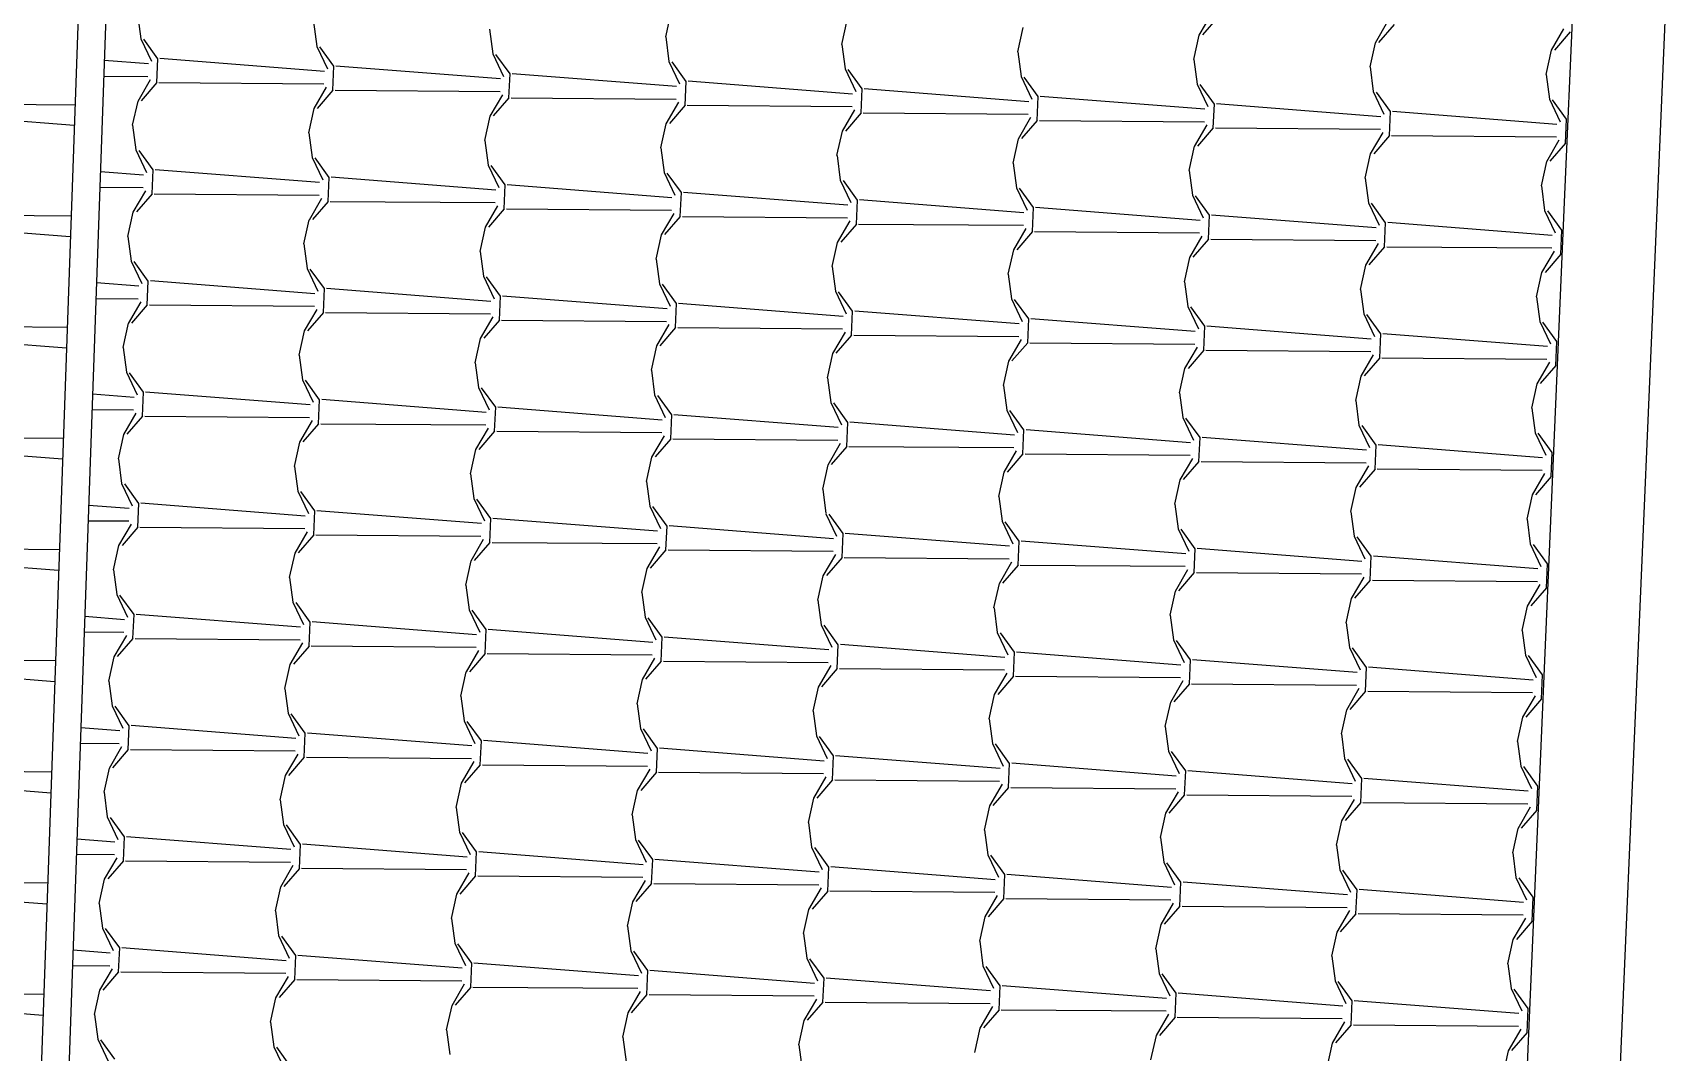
# Model space of a CAD drawing. Extents: x 1037 to 14540, y 1034 to 18285.
# Drawn here: x 6427.2 to 6779, y 2549.8 to 2769.7 of the extents above; entities that cross this region are included whole.
import ezdxf

# ---------------------------------------------------------------- set-up
doc = ezdxf.new("R2010")
doc.units = 0
doc.header["$LTSCALE"] = 100
doc.header["$MEASUREMENT"] = 0
doc.layers.get('0').update_dxf_attribs({"color": 240, "linetype": 'CONTINUOUS'})
doc.layers.add('proiezioni', color=252, linetype='CONTINUOUS')
doc.layers.add('retini copertura', color=32, linetype='CONTINUOUS')

# ---------------------------------------------------------------- blocks, each defined once
blk = doc.blocks.new('*X1855')
at = {"color": 0}
for p, q in [((10.7296, 27.5305), (10.9691, 27.5287)), ((10.729, 27.5029), (10.9675, 27.4843)), ((10.7193, 27.2908), (10.9606, 27.2889)), ((10.7187, 27.2631), (10.9591, 27.2443)), ((10.7084, 27.0233), (10.9506, 27.0044)), ((10.709, 27.051), (10.9522, 27.0491)), ((10.6987, 26.8112), (10.9438, 26.8093)), ((10.6981, 26.7836), (10.9422, 26.7645)), ((10.6884, 26.5714), (10.9353, 26.5695)), ((10.6878, 26.5438), (10.9338, 26.5246)), ((10.6781, 26.3317), (10.9269, 26.3297)), ((10.6775, 26.304), (10.9253, 26.2846)), ((10.6678, 26.0919), (10.9185, 26.0899)), ((10.6672, 26.0642), (10.9169, 26.0447)), ((10.657, 25.8245), (10.9085, 25.8048)), ((10.6575, 25.8521), (10.91, 25.8501)), ((10.6472, 25.6123), (10.9016, 25.6103)), ((10.6467, 25.5847), (10.9, 25.5649))]:
    blk.add_line(p, q, dxfattribs=at)
blk = doc.blocks.new('*X1856')
at = {"color": 0}
for p, q in [((11.1039, 27.724), (11.111, 27.6708)), ((12.2429, 27.6751), (12.2544, 27.7275)), ((13.3934, 27.6786), (13.4204, 27.7249)), ((11.4836, 27.7077), (11.4906, 27.6545)), ((11.8632, 27.6914), (11.8703, 27.6383)), ((12.6225, 27.6588), (12.6341, 27.7112)), ((13.0022, 27.6426), (13.0137, 27.6949)), ((13.4339, 27.7183), (13.4001, 27.6791)), ((13.7731, 27.6623), (13.8001, 27.7087)), ((13.8135, 27.702), (13.7797, 27.6628)), ((14.1527, 27.646), (14.1797, 27.6924)), ((11.111, 27.6708), (11.1339, 27.6224)), ((11.1479, 27.6279), (11.1176, 27.6698)), ((11.4906, 27.6545), (11.5136, 27.6061)), ((11.5276, 27.6116), (11.4972, 27.6535)), ((12.2429, 27.6751), (12.2499, 27.622)), ((12.6225, 27.6588), (12.6296, 27.6057)), ((13.3818, 27.6263), (13.3934, 27.6786)), ((13.7615, 27.61), (13.773, 27.6623)), ((14.1932, 27.6857), (14.1594, 27.6465)), ((11.1274, 27.6167), (11.0325, 27.6241)), ((11.1457, 27.5762), (11.1479, 27.6279)), ((11.507, 27.6004), (11.1524, 27.6281)), ((11.8703, 27.6383), (11.8932, 27.5898)), ((11.9072, 27.5953), (11.8769, 27.6372)), ((12.2499, 27.622), (12.2729, 27.5735)), ((12.2869, 27.579), (12.2565, 27.6209)), ((13.0022, 27.6426), (13.0092, 27.5894)), ((13.3819, 27.6263), (13.3889, 27.5731)), ((14.1412, 27.5937), (14.1527, 27.6461)), ((11.1264, 27.5891), (11.0313, 27.5898)), ((11.1052, 27.5366), (11.1323, 27.5829)), ((11.5253, 27.5599), (11.5276, 27.6116)), ((11.8867, 27.5841), (11.532, 27.6118)), ((11.905, 27.5436), (11.9072, 27.5953)), ((12.2663, 27.5678), (11.9117, 27.5955)), ((12.6296, 27.6057), (12.6526, 27.5572)), ((12.6665, 27.5627), (12.6362, 27.6046)), ((13.0092, 27.5894), (13.0322, 27.5409)), ((13.0462, 27.5464), (13.0158, 27.5883)), ((13.7615, 27.61), (13.7685, 27.5568)), ((14.1412, 27.5937), (14.1482, 27.5405)), ((11.1457, 27.5762), (11.1119, 27.5371)), ((11.5061, 27.5728), (11.1503, 27.5755)), ((11.4849, 27.5203), (11.5119, 27.5666)), ((11.5253, 27.5599), (11.4915, 27.5208)), ((11.8857, 27.5565), (11.53, 27.5593)), ((11.8645, 27.504), (11.8916, 27.5503)), ((12.2846, 27.5273), (12.2869, 27.579)), ((12.646, 27.5515), (12.2913, 27.5792)), ((12.6643, 27.5111), (12.6665, 27.5627)), ((13.0256, 27.5352), (12.671, 27.5629)), ((13.3889, 27.5731), (13.4119, 27.5246)), ((13.4258, 27.5301), (13.3955, 27.572)), ((13.7685, 27.5568), (13.7915, 27.5083)), ((13.8055, 27.5139), (13.7751, 27.5557)), ((11.0936, 27.4842), (11.1052, 27.5366)), ((11.4733, 27.4679), (11.4848, 27.5203)), ((11.905, 27.5436), (11.8712, 27.5045)), ((12.2654, 27.5402), (11.9096, 27.543)), ((12.2442, 27.4877), (12.2712, 27.534)), ((12.2846, 27.5274), (12.2508, 27.4882)), ((12.645, 27.5239), (12.2893, 27.5267)), ((12.6238, 27.4714), (12.6509, 27.5178)), ((13.0439, 27.4948), (13.0462, 27.5464)), ((13.4053, 27.5189), (13.0506, 27.5466)), ((13.4236, 27.4785), (13.4258, 27.5301)), ((13.7849, 27.5026), (13.4303, 27.5303)), ((13.8032, 27.4622), (13.8055, 27.5139)), ((14.1646, 27.4863), (13.8099, 27.514)), ((14.1482, 27.5405), (14.1712, 27.492)), ((14.1851, 27.4976), (14.1548, 27.5395)), ((11.0936, 27.4842), (11.1007, 27.4311)), ((11.8529, 27.4517), (11.8645, 27.504)), ((12.2326, 27.4354), (12.2441, 27.4877)), ((12.6643, 27.5111), (12.6305, 27.4719)), ((13.0247, 27.5076), (12.6689, 27.5104)), ((13.0035, 27.4551), (13.0305, 27.5015)), ((13.0439, 27.4948), (13.0101, 27.4556)), ((13.4043, 27.4913), (13.0486, 27.4941)), ((13.3831, 27.4388), (13.4102, 27.4852)), ((13.4236, 27.4785), (13.3898, 27.4393)), ((13.784, 27.475), (13.4282, 27.4778)), ((14.1829, 27.4459), (14.1851, 27.4976)), ((11.4733, 27.4679), (11.4803, 27.4148)), ((11.8529, 27.4516), (11.86, 27.3985)), ((12.6122, 27.4191), (12.6238, 27.4714)), ((12.9919, 27.4028), (13.0035, 27.4552)), ((13.7628, 27.4226), (13.7898, 27.4689)), ((13.8032, 27.4622), (13.7694, 27.423)), ((14.1636, 27.4587), (13.8079, 27.4615)), ((14.1424, 27.4063), (14.1695, 27.4526)), ((14.1829, 27.4459), (14.1491, 27.4068)), ((11.1007, 27.4311), (11.1237, 27.3826)), ((11.1376, 27.3881), (11.1073, 27.43)), ((11.4803, 27.4148), (11.5033, 27.3663)), ((11.5173, 27.3718), (11.4869, 27.4137)), ((12.2326, 27.4354), (12.2396, 27.3822)), ((12.6123, 27.4191), (12.6193, 27.3659)), ((13.3716, 27.3865), (13.3831, 27.4389)), ((13.7512, 27.3702), (13.7628, 27.4226)), ((11.1171, 27.3769), (11.024, 27.3842)), ((11.1354, 27.3364), (11.1376, 27.3881)), ((11.4967, 27.3606), (11.1421, 27.3883)), ((11.515, 27.3202), (11.5173, 27.3718)), ((11.8764, 27.3443), (11.5217, 27.372)), ((11.86, 27.3985), (11.883, 27.35)), ((11.8969, 27.3555), (11.8666, 27.3974)), ((12.2396, 27.3822), (12.2626, 27.3337)), ((12.2766, 27.3392), (12.2462, 27.3811)), ((12.9919, 27.4028), (12.9989, 27.3496)), ((13.3716, 27.3865), (13.3786, 27.3333)), ((14.1309, 27.3539), (14.1424, 27.4063)), ((11.1161, 27.3493), (11.0228, 27.35)), ((11.0949, 27.2968), (11.122, 27.3431)), ((11.1354, 27.3365), (11.1016, 27.2973)), ((11.8947, 27.3039), (11.8969, 27.3555)), ((12.256, 27.328), (11.9014, 27.3557)), ((12.2743, 27.2876), (12.2766, 27.3392)), ((12.6357, 27.3117), (12.281, 27.3394)), ((12.6193, 27.3659), (12.6423, 27.3174)), ((12.6562, 27.323), (12.6259, 27.3648)), ((12.9989, 27.3496), (13.0219, 27.3011)), ((13.0359, 27.3067), (13.0055, 27.3485)), ((13.7512, 27.3702), (13.7582, 27.317)), ((14.1309, 27.3539), (14.1379, 27.3007)), ((11.4958, 27.333), (11.14, 27.3358)), ((11.4746, 27.2805), (11.5016, 27.3268)), ((11.515, 27.3202), (11.4812, 27.281)), ((11.8754, 27.3167), (11.5197, 27.3195)), ((11.8542, 27.2642), (11.8813, 27.3106)), ((11.8947, 27.3039), (11.8609, 27.2647)), ((12.2551, 27.3004), (11.8993, 27.3032)), ((12.654, 27.2713), (12.6562, 27.3229)), ((13.0153, 27.2954), (12.6607, 27.3232)), ((13.0336, 27.255), (13.0359, 27.3067)), ((13.395, 27.2792), (13.0403, 27.3069)), ((13.3786, 27.3333), (13.4016, 27.2848)), ((13.4155, 27.2904), (13.3852, 27.3323)), ((13.7582, 27.317), (13.7812, 27.2685)), ((13.7952, 27.2741), (13.7648, 27.316)), ((11.0833, 27.2445), (11.0949, 27.2968)), ((11.463, 27.2282), (11.4745, 27.2805)), ((12.2339, 27.2479), (12.2609, 27.2943)), ((12.2743, 27.2876), (12.2405, 27.2484)), ((12.6347, 27.2841), (12.279, 27.2869)), ((12.6135, 27.2317), (12.6406, 27.278)), ((12.654, 27.2713), (12.6202, 27.2321)), ((13.0144, 27.2678), (12.6587, 27.2706)), ((13.4133, 27.2387), (13.4155, 27.2904)), ((13.7746, 27.2629), (13.42, 27.2906)), ((13.7929, 27.2224), (13.7952, 27.2741)), ((14.1543, 27.2466), (13.7996, 27.2743)), ((14.1379, 27.3007), (14.1609, 27.2522)), ((14.1748, 27.2578), (14.1445, 27.2997)), ((11.0834, 27.2445), (11.0904, 27.1913)), ((11.8427, 27.2119), (11.8542, 27.2643)), ((12.2223, 27.1956), (12.2339, 27.248)), ((12.602, 27.1793), (12.6135, 27.2317)), ((12.9932, 27.2154), (13.0202, 27.2617)), ((13.0336, 27.255), (12.9998, 27.2159)), ((13.394, 27.2515), (13.0383, 27.2543)), ((13.3728, 27.1991), (13.3999, 27.2454)), ((13.4133, 27.2387), (13.3795, 27.1996)), ((13.7737, 27.2352), (13.418, 27.238)), ((14.1726, 27.2061), (14.1748, 27.2578)), ((11.463, 27.2282), (11.47, 27.175)), ((11.8427, 27.2119), (11.8497, 27.1587)), ((12.2223, 27.1956), (12.2293, 27.1424)), ((12.9816, 27.163), (12.9932, 27.2154)), ((13.3613, 27.1467), (13.3728, 27.1991)), ((13.7525, 27.1828), (13.7795, 27.2291)), ((13.7929, 27.2224), (13.7591, 27.1833)), ((14.1533, 27.2189), (13.7976, 27.2217)), ((14.1321, 27.1665), (14.1592, 27.2128)), ((14.1726, 27.2061), (14.1388, 27.167)), ((11.0904, 27.1913), (11.1134, 27.1428)), ((11.1273, 27.1483), (11.097, 27.1902)), ((11.47, 27.175), (11.493, 27.1265)), ((11.507, 27.132), (11.4766, 27.1739)), ((12.602, 27.1793), (12.609, 27.1261)), ((12.9816, 27.163), (12.9886, 27.1098)), ((13.7409, 27.1304), (13.7525, 27.1828)), ((14.1206, 27.1141), (14.1321, 27.1665)), ((11.1068, 27.1371), (11.0156, 27.1443)), ((11.1251, 27.0967), (11.1273, 27.1483)), ((11.4864, 27.1208), (11.1318, 27.1485)), ((11.5048, 27.0804), (11.507, 27.132)), ((11.8661, 27.1045), (11.5114, 27.1323)), ((11.8497, 27.1587), (11.8727, 27.1102)), ((11.8866, 27.1158), (11.8563, 27.1576)), ((12.2293, 27.1424), (12.2523, 27.0939)), ((12.2663, 27.0995), (12.2359, 27.1414)), ((12.609, 27.1261), (12.632, 27.0776)), ((12.6459, 27.0832), (12.6156, 27.1251)), ((13.3613, 27.1467), (13.3683, 27.0935)), ((13.7409, 27.1304), (13.7479, 27.0772)), ((11.1058, 27.1095), (11.0144, 27.1102)), ((11.0846, 27.057), (11.1117, 27.1034)), ((11.1251, 27.0967), (11.0913, 27.0575)), ((11.4855, 27.0932), (11.1298, 27.096)), ((11.8844, 27.0641), (11.8866, 27.1158)), ((12.2457, 27.0883), (11.8911, 27.116)), ((12.2641, 27.0478), (12.2663, 27.0995)), ((12.6254, 27.072), (12.2707, 27.0997)), ((12.9886, 27.1098), (13.0116, 27.0613)), ((13.0256, 27.0669), (12.9952, 27.1088)), ((13.3683, 27.0935), (13.3913, 27.0451)), ((13.4052, 27.0506), (13.3749, 27.0925)), ((14.1206, 27.1141), (14.1276, 27.0609)), ((11.0731, 27.0047), (11.0846, 27.0571)), ((11.4643, 27.0408), (11.4913, 27.0871)), ((11.5048, 27.0804), (11.4709, 27.0412)), ((11.8651, 27.0769), (11.5094, 27.0797)), ((11.8439, 27.0245), (11.871, 27.0708)), ((11.8844, 27.0641), (11.8506, 27.025)), ((12.2448, 27.0606), (11.8891, 27.0634)), ((12.6437, 27.0315), (12.6459, 27.0832)), ((13.005, 27.0557), (12.6504, 27.0834)), ((13.0234, 27.0152), (13.0256, 27.0669)), ((13.3847, 27.0394), (13.03, 27.0671)), ((13.7479, 27.0772), (13.7709, 27.0288)), ((13.7849, 27.0343), (13.7545, 27.0762)), ((14.1276, 27.0609), (14.1506, 27.0125)), ((14.1645, 27.018), (14.1342, 27.0599)), ((11.4527, 26.9884), (11.4643, 27.0408)), ((11.8324, 26.9721), (11.8439, 27.0245)), ((12.2236, 27.0082), (12.2506, 27.0545)), ((12.2641, 27.0478), (12.2302, 27.0087)), ((12.6244, 27.0443), (12.2687, 27.0471)), ((12.6032, 26.9919), (12.6303, 27.0382)), ((12.6437, 27.0315), (12.6099, 26.9924)), ((13.0041, 27.028), (12.6484, 27.0308)), ((12.9829, 26.9756), (13.0099, 27.0219)), ((13.403, 26.9989), (13.4052, 27.0506)), ((13.7643, 27.0231), (13.4097, 27.0508)), ((13.7827, 26.9826), (13.7849, 27.0343)), ((14.144, 27.0068), (13.7893, 27.0345)), ((11.0731, 27.0047), (11.0801, 26.9515)), ((11.4527, 26.9884), (11.4597, 26.9352)), ((12.212, 26.9558), (12.2236, 27.0082)), ((12.5917, 26.9395), (12.6032, 26.9919)), ((13.0234, 27.0152), (12.9895, 26.9761)), ((13.3837, 27.0117), (13.028, 27.0145)), ((13.3625, 26.9593), (13.3896, 27.0056)), ((13.403, 26.9989), (13.3692, 26.9598)), ((13.7634, 26.9955), (13.4077, 26.9982)), ((13.7422, 26.943), (13.7692, 26.9893)), ((14.1623, 26.9663), (14.1645, 27.018)), ((11.0801, 26.9515), (11.1031, 26.903)), ((11.117, 26.9086), (11.0867, 26.9505)), ((11.8324, 26.9721), (11.8394, 26.9189)), ((12.212, 26.9558), (12.219, 26.9026)), ((12.9713, 26.9232), (12.9829, 26.9756)), ((13.351, 26.9069), (13.3625, 26.9593)), ((13.7827, 26.9826), (13.7488, 26.9435)), ((14.143, 26.9792), (13.7873, 26.9819)), ((14.1218, 26.9267), (14.1489, 26.973)), ((14.1623, 26.9663), (14.1285, 26.9272)), ((11.4598, 26.9352), (11.4827, 26.8867)), ((11.4967, 26.8923), (11.4663, 26.9342)), ((11.8394, 26.9189), (11.8624, 26.8704)), ((11.8763, 26.876), (11.846, 26.9179)), ((12.5917, 26.9395), (12.5987, 26.8863)), ((12.9713, 26.9232), (12.9784, 26.87)), ((13.7306, 26.8906), (13.7422, 26.943)), ((14.1103, 26.8743), (14.1218, 26.9267)), ((11.0965, 26.8974), (11.0072, 26.9043)), ((11.1148, 26.8569), (11.117, 26.9086)), ((11.4762, 26.8811), (11.1215, 26.9088)), ((11.4945, 26.8406), (11.4967, 26.8923)), ((11.8558, 26.8648), (11.5012, 26.8925)), ((12.2191, 26.9026), (12.242, 26.8542)), ((12.256, 26.8597), (12.2257, 26.9016)), ((12.5987, 26.8863), (12.6217, 26.8379)), ((12.6356, 26.8434), (12.6053, 26.8853)), ((13.351, 26.9069), (13.358, 26.8537)), ((13.7306, 26.8906), (13.7377, 26.8375)), ((11.0955, 26.8697), (11.006, 26.8704)), ((11.0743, 26.8173), (11.1014, 26.8636)), ((11.1148, 26.8569), (11.081, 26.8178)), ((11.4752, 26.8534), (11.1195, 26.8562)), ((11.454, 26.801), (11.481, 26.8473)), ((11.8741, 26.8243), (11.8763, 26.876)), ((12.2355, 26.8485), (11.8808, 26.8762)), ((12.2538, 26.808), (12.256, 26.8597)), ((12.6151, 26.8322), (12.2605, 26.8599)), ((12.9784, 26.87), (13.0013, 26.8216)), ((13.0153, 26.8271), (12.985, 26.869)), ((13.358, 26.8537), (13.381, 26.8053)), ((13.3949, 26.8108), (13.3646, 26.8527)), ((14.1103, 26.8743), (14.1173, 26.8212)), ((11.0628, 26.7649), (11.0743, 26.8173)), ((11.4945, 26.8406), (11.4606, 26.8015)), ((11.8548, 26.8371), (11.4991, 26.8399)), ((11.8336, 26.7847), (11.8607, 26.831)), ((11.8741, 26.8243), (11.8403, 26.7852)), ((12.2345, 26.8208), (11.8788, 26.8236)), ((12.2133, 26.7684), (12.2403, 26.8147)), ((12.6334, 26.7917), (12.6356, 26.8434)), ((12.9948, 26.8159), (12.6401, 26.8436)), ((13.0131, 26.7754), (13.0153, 26.8271)), ((13.3744, 26.7996), (13.0198, 26.8273)), ((13.3927, 26.7591), (13.3949, 26.8108)), ((13.7541, 26.7833), (13.3994, 26.811)), ((13.7377, 26.8374), (13.7606, 26.789)), ((13.7746, 26.7945), (13.7443, 26.8364)), ((14.1173, 26.8212), (14.1403, 26.7727)), ((14.1542, 26.7782), (14.1239, 26.8201)), ((11.4424, 26.7486), (11.454, 26.801)), ((11.8221, 26.7323), (11.8336, 26.7847)), ((12.2538, 26.808), (12.22, 26.7689)), ((12.6141, 26.8046), (12.2584, 26.8073)), ((12.5929, 26.7521), (12.62, 26.7984)), ((12.6334, 26.7917), (12.5996, 26.7526)), ((12.9938, 26.7883), (12.6381, 26.791)), ((12.9726, 26.7358), (12.9996, 26.7821)), ((13.0131, 26.7754), (12.9793, 26.7363)), ((13.3734, 26.772), (13.0177, 26.7748)), ((13.7724, 26.7428), (13.7746, 26.7945)), ((14.1337, 26.767), (13.7791, 26.7947)), ((14.152, 26.7265), (14.1542, 26.7782)), ((11.0628, 26.7649), (11.0698, 26.7117)), ((11.4424, 26.7486), (11.4494, 26.6954)), ((12.2017, 26.716), (12.2133, 26.7684)), ((12.5814, 26.6997), (12.5929, 26.7521)), ((13.3522, 26.7195), (13.3793, 26.7658)), ((13.3927, 26.7591), (13.3589, 26.72)), ((13.7531, 26.7557), (13.3974, 26.7585)), ((13.7319, 26.7032), (13.7589, 26.7495)), ((13.7724, 26.7428), (13.7386, 26.7037)), ((14.1327, 26.7394), (13.777, 26.7422)), ((11.0698, 26.7117), (11.0928, 26.6633)), ((11.1067, 26.6688), (11.0764, 26.7107)), ((11.8221, 26.7323), (11.8291, 26.6791)), ((12.2017, 26.716), (12.2088, 26.6628)), ((12.961, 26.6834), (12.9726, 26.7358)), ((13.3407, 26.6671), (13.3522, 26.7195)), ((13.7203, 26.6509), (13.7319, 26.7032)), ((14.1115, 26.6869), (14.1386, 26.7332)), ((14.152, 26.7266), (14.1182, 26.6874)), ((11.1045, 26.6171), (11.1067, 26.6688)), ((11.4659, 26.6413), (11.1112, 26.669)), ((11.4495, 26.6954), (11.4724, 26.647)), ((11.4864, 26.6525), (11.4561, 26.6944)), ((11.8291, 26.6791), (11.8521, 26.6307)), ((11.866, 26.6362), (11.8357, 26.6781)), ((12.5814, 26.6997), (12.5884, 26.6466)), ((12.961, 26.6834), (12.9681, 26.6303)), ((14.1, 26.6346), (14.1115, 26.6869)), ((11.0862, 26.6576), (10.9987, 26.6644)), ((11.4842, 26.6008), (11.4864, 26.6525)), ((11.8455, 26.625), (11.4909, 26.6527)), ((11.8638, 26.5845), (11.866, 26.6362)), ((12.2252, 26.6087), (11.8705, 26.6364)), ((12.2088, 26.6628), (12.2317, 26.6144)), ((12.2457, 26.6199), (12.2154, 26.6618)), ((12.5884, 26.6465), (12.6114, 26.5981)), ((12.6253, 26.6036), (12.595, 26.6455)), ((13.3407, 26.6671), (13.3477, 26.614)), ((13.7203, 26.6508), (13.7274, 26.5977)), ((14.1, 26.6346), (14.107, 26.5814)), ((11.0852, 26.63), (10.9975, 26.6306)), ((11.064, 26.5775), (11.0911, 26.6238)), ((11.1045, 26.6171), (11.0707, 26.578)), ((11.4649, 26.6137), (11.1092, 26.6164)), ((11.4437, 26.5612), (11.4707, 26.6075)), ((11.4842, 26.6008), (11.4504, 26.5617)), ((11.8445, 26.5974), (11.4888, 26.6001)), ((12.2435, 26.5682), (12.2457, 26.6199)), ((12.6048, 26.5924), (12.2502, 26.6201)), ((12.6231, 26.5519), (12.6253, 26.6036)), ((12.9845, 26.5761), (12.6298, 26.6038)), ((12.9681, 26.6303), (12.991, 26.5818)), ((13.005, 26.5873), (12.9747, 26.6292)), ((13.3477, 26.614), (13.3707, 26.5655)), ((13.3846, 26.571), (13.3543, 26.6129)), ((13.7274, 26.5977), (13.7503, 26.5492)), ((11.0525, 26.5251), (11.064, 26.5775)), ((11.8233, 26.5449), (11.8504, 26.5912)), ((11.8638, 26.5845), (11.83, 26.5454)), ((12.2242, 26.5811), (11.8685, 26.5839)), ((12.203, 26.5286), (12.23, 26.5749)), ((12.2435, 26.5682), (12.2097, 26.5291)), ((12.6038, 26.5648), (12.2481, 26.5676)), ((13.0028, 26.5356), (13.005, 26.5873)), ((13.3641, 26.5598), (13.0095, 26.5875)), ((13.3824, 26.5194), (13.3846, 26.571)), ((13.7438, 26.5435), (13.3891, 26.5712)), ((13.7643, 26.5547), (13.734, 26.5966)), ((14.107, 26.5814), (14.13, 26.5329)), ((14.144, 26.5384), (14.1136, 26.5803)), ((11.4321, 26.5088), (11.4437, 26.5612)), ((11.8118, 26.4925), (11.8233, 26.5449)), ((12.1914, 26.4762), (12.203, 26.5286)), ((12.5826, 26.5123), (12.6097, 26.5586)), ((12.6231, 26.5519), (12.5893, 26.5128)), ((12.9835, 26.5485), (12.6278, 26.5513)), ((12.9623, 26.496), (12.9893, 26.5423)), ((13.0028, 26.5357), (12.969, 26.4965)), ((13.3631, 26.5322), (13.0074, 26.535)), ((13.7621, 26.5031), (13.7643, 26.5547)), ((14.1234, 26.5272), (13.7688, 26.5549)), ((14.1417, 26.4868), (14.1439, 26.5384)), ((11.0525, 26.5251), (11.0595, 26.4719)), ((11.4321, 26.5088), (11.4392, 26.4556)), ((11.8118, 26.4925), (11.8188, 26.4394)), ((12.5711, 26.46), (12.5826, 26.5123)), ((12.9507, 26.4437), (12.9623, 26.496)), ((13.342, 26.4797), (13.369, 26.5261)), ((13.3824, 26.5194), (13.3486, 26.4802)), ((13.7428, 26.5159), (13.3871, 26.5187)), ((13.7216, 26.4634), (13.7486, 26.5098)), ((13.7621, 26.5031), (13.7283, 26.4639)), ((14.1224, 26.4996), (13.7667, 26.5024)), ((14.1013, 26.4471), (14.1283, 26.4935)), ((11.0595, 26.4719), (11.0825, 26.4235)), ((11.0965, 26.429), (11.0661, 26.4709)), ((12.1914, 26.4762), (12.1985, 26.4231)), ((12.5711, 26.4599), (12.5781, 26.4068)), ((13.3304, 26.4274), (13.3419, 26.4797)), ((13.71, 26.4111), (13.7216, 26.4634)), ((14.1417, 26.4868), (14.1079, 26.4476)), ((11.0759, 26.4178), (10.9903, 26.4245)), ((11.0942, 26.3773), (11.0965, 26.429)), ((11.4556, 26.4015), (11.1009, 26.4292)), ((11.4392, 26.4556), (11.4621, 26.4072)), ((11.4761, 26.4127), (11.4458, 26.4546)), ((11.8188, 26.4394), (11.8418, 26.3909)), ((11.8558, 26.3964), (11.8254, 26.4383)), ((12.1985, 26.4231), (12.2214, 26.3746)), ((12.2354, 26.3801), (12.2051, 26.422)), ((12.9508, 26.4437), (12.9578, 26.3905)), ((13.3304, 26.4274), (13.3374, 26.3742)), ((14.0897, 26.3948), (14.1013, 26.4472)), ((11.0749, 26.3902), (10.9891, 26.3908)), ((11.4739, 26.361), (11.4761, 26.4127)), ((11.8352, 26.3852), (11.4806, 26.4129)), ((11.8535, 26.3447), (11.8558, 26.3964)), ((12.2149, 26.3689), (11.8602, 26.3966)), ((12.5781, 26.4068), (12.6011, 26.3583)), ((12.6151, 26.3638), (12.5847, 26.4057)), ((12.9578, 26.3905), (12.9808, 26.342)), ((12.9947, 26.3475), (12.9644, 26.3894)), ((13.7101, 26.4111), (13.7171, 26.3579)), ((14.0897, 26.3948), (14.0967, 26.3416)), ((11.0538, 26.3377), (11.0808, 26.384)), ((11.0942, 26.3773), (11.0604, 26.3382)), ((11.4546, 26.3739), (11.0989, 26.3767)), ((11.4334, 26.3214), (11.4605, 26.3677)), ((11.4739, 26.361), (11.4401, 26.3219)), ((11.8342, 26.3576), (11.4785, 26.3604)), ((11.8131, 26.3051), (11.8401, 26.3514)), ((12.2332, 26.3285), (12.2354, 26.3801)), ((12.5945, 26.3526), (12.2399, 26.3803)), ((12.6128, 26.3122), (12.6151, 26.3638)), ((12.9742, 26.3363), (12.6195, 26.364)), ((13.3374, 26.3742), (13.3604, 26.3257)), ((13.3744, 26.3312), (13.344, 26.3731)), ((13.7171, 26.3579), (13.7401, 26.3094)), ((13.754, 26.315), (13.7237, 26.3568)), ((11.0422, 26.2853), (11.0537, 26.3377)), ((11.4218, 26.2691), (11.4334, 26.3214)), ((11.8535, 26.3448), (11.8197, 26.3056)), ((12.2139, 26.3413), (11.8582, 26.3441)), ((12.1927, 26.2888), (12.2198, 26.3351)), ((12.2332, 26.3285), (12.1994, 26.2893)), ((12.5935, 26.325), (12.2378, 26.3278)), ((12.5724, 26.2725), (12.5994, 26.3189)), ((12.9925, 26.2959), (12.9947, 26.3475)), ((13.3538, 26.32), (12.9992, 26.3477)), ((13.3721, 26.2796), (13.3744, 26.3312)), ((13.7335, 26.3038), (13.3788, 26.3315)), ((14.0967, 26.3416), (14.1197, 26.2931)), ((14.1337, 26.2987), (14.1033, 26.3406)), ((11.0422, 26.2853), (11.0492, 26.2322)), ((11.8015, 26.2528), (11.813, 26.3051)), ((12.1811, 26.2365), (12.1927, 26.2888)), ((12.6128, 26.3122), (12.579, 26.273)), ((12.9732, 26.3087), (12.6175, 26.3115)), ((12.952, 26.2562), (12.9791, 26.3026)), ((12.9925, 26.2959), (12.9587, 26.2567)), ((13.3528, 26.2924), (12.9971, 26.2952)), ((13.3317, 26.24), (13.3587, 26.2863)), ((13.7518, 26.2633), (13.754, 26.315)), ((14.1131, 26.2875), (13.7585, 26.3152)), ((14.1314, 26.247), (14.1337, 26.2987)), ((11.4218, 26.269), (11.4289, 26.2159)), ((11.8015, 26.2528), (11.8085, 26.1996)), ((12.5608, 26.2202), (12.5723, 26.2726)), ((12.9405, 26.2039), (12.952, 26.2563)), ((13.3721, 26.2796), (13.3383, 26.2404)), ((13.7325, 26.2761), (13.3768, 26.2789)), ((13.7113, 26.2237), (13.7384, 26.27)), ((13.7518, 26.2633), (13.718, 26.2241)), ((14.1121, 26.2598), (13.7564, 26.2626)), ((14.091, 26.2074), (14.118, 26.2537)), ((14.1314, 26.247), (14.0976, 26.2079)), ((11.0492, 26.2322), (11.0722, 26.1837)), ((11.0862, 26.1892), (11.0558, 26.2311)), ((11.4289, 26.2159), (11.4519, 26.1674)), ((11.4658, 26.1729), (11.4355, 26.2148)), ((12.1812, 26.2365), (12.1882, 26.1833)), ((12.5608, 26.2202), (12.5678, 26.167)), ((13.3201, 26.1876), (13.3317, 26.24)), ((13.6998, 26.1713), (13.7113, 26.2237)), ((11.0656, 26.178), (10.9818, 26.1846)), ((11.0839, 26.1376), (11.0862, 26.1892)), ((11.4453, 26.1617), (11.0906, 26.1894)), ((11.8085, 26.1996), (11.8315, 26.1511)), ((11.8455, 26.1566), (11.8151, 26.1985)), ((12.1882, 26.1833), (12.2112, 26.1348)), ((12.2251, 26.1403), (12.1948, 26.1822)), ((12.9405, 26.2039), (12.9475, 26.1507)), ((13.3201, 26.1876), (13.3271, 26.1344)), ((14.0794, 26.155), (14.091, 26.2074)), ((11.0646, 26.1504), (10.9807, 26.1511)), ((11.0435, 26.0979), (11.0705, 26.1442)), ((11.4636, 26.1213), (11.4658, 26.1729)), ((11.8249, 26.1454), (11.4703, 26.1731)), ((11.8432, 26.105), (11.8455, 26.1566)), ((12.2046, 26.1291), (11.8499, 26.1569)), ((12.2229, 26.0887), (12.2251, 26.1403)), ((12.5842, 26.1129), (12.2296, 26.1406)), ((12.5678, 26.167), (12.5908, 26.1185)), ((12.6048, 26.1241), (12.5744, 26.1659)), ((12.9475, 26.1507), (12.9705, 26.1022)), ((12.9844, 26.1078), (12.9541, 26.1497)), ((13.6998, 26.1713), (13.7068, 26.1181)), ((14.0794, 26.155), (14.0864, 26.1018)), ((11.0839, 26.1376), (11.0501, 26.0984)), ((11.4443, 26.1341), (11.0886, 26.1369)), ((11.4231, 26.0816), (11.4502, 26.128)), ((11.4636, 26.1213), (11.4298, 26.0821)), ((11.8239, 26.1178), (11.4682, 26.1206)), ((11.8028, 26.0653), (11.8298, 26.1117)), ((11.8432, 26.105), (11.8094, 26.0658)), ((12.6025, 26.0724), (12.6048, 26.1241)), ((12.9639, 26.0966), (12.6092, 26.1243)), ((12.9822, 26.0561), (12.9844, 26.1078)), ((13.3435, 26.0803), (12.9889, 26.108)), ((13.3271, 26.1344), (13.3501, 26.0859)), ((13.3641, 26.0915), (13.3337, 26.1334)), ((13.7068, 26.1181), (13.7298, 26.0696)), ((13.7437, 26.0752), (13.7134, 26.1171)), ((11.0319, 26.0456), (11.0434, 26.0979)), ((11.4115, 26.0293), (11.4231, 26.0817)), ((12.2036, 26.1015), (11.8479, 26.1043)), ((12.1824, 26.0491), (12.2095, 26.0954)), ((12.2229, 26.0887), (12.1891, 26.0495)), ((12.5832, 26.0852), (12.2275, 26.088)), ((12.5621, 26.0328), (12.5891, 26.0791)), ((12.6025, 26.0724), (12.5687, 26.0332)), ((12.9629, 26.0689), (12.6072, 26.0717)), ((13.3618, 26.0398), (13.3641, 26.0915)), ((13.7232, 26.064), (13.3685, 26.0917)), ((13.7415, 26.0235), (13.7437, 26.0752)), ((14.1028, 26.0477), (13.7482, 26.0754)), ((14.0864, 26.1018), (14.1094, 26.0534)), ((14.1234, 26.0589), (14.093, 26.1008)), ((11.0319, 26.0456), (11.0389, 25.9924)), ((11.7912, 26.013), (11.8027, 26.0654)), ((12.1709, 25.9967), (12.1824, 26.0491)), ((12.9417, 26.0165), (12.9688, 26.0628)), ((12.9822, 26.0561), (12.9484, 26.017)), ((13.3425, 26.0526), (12.9868, 26.0554)), ((13.3214, 26.0002), (13.3484, 26.0465)), ((13.3618, 26.0398), (13.328, 26.0007)), ((13.7222, 26.0363), (13.3665, 26.0391)), ((14.1211, 26.0072), (14.1234, 26.0589)), ((11.4116, 26.0293), (11.4186, 25.9761)), ((11.7912, 26.013), (11.7982, 25.9598)), ((12.5505, 25.9804), (12.5621, 26.0328)), ((12.9302, 25.9641), (12.9417, 26.0165)), ((13.3098, 25.9478), (13.3214, 26.0002)), ((13.701, 25.9839), (13.7281, 26.0302)), ((13.7415, 26.0235), (13.7077, 25.9844)), ((14.1018, 26.0201), (13.7461, 26.0228)), ((14.0807, 25.9676), (14.1077, 26.0139)), ((14.1211, 26.0072), (14.0873, 25.9681)), ((11.0389, 25.9924), (11.0619, 25.9439)), ((11.0759, 25.9494), (11.0455, 25.9913)), ((11.4186, 25.9761), (11.4416, 25.9276)), ((11.4555, 25.9332), (11.4252, 25.975)), ((12.1709, 25.9967), (12.1779, 25.9435)), ((12.5505, 25.9804), (12.5575, 25.9272)), ((12.9302, 25.9641), (12.9372, 25.9109)), ((13.6895, 25.9315), (13.701, 25.9839)), ((14.0691, 25.9152), (14.0807, 25.9676)), ((11.0554, 25.9382), (10.9734, 25.9446)), ((11.0737, 25.8978), (11.0759, 25.9494)), ((11.435, 25.922), (11.0804, 25.9497)), ((11.4533, 25.8815), (11.4555, 25.9332)), ((11.8147, 25.9057), (11.46, 25.9334)), ((11.7982, 25.9598), (11.8212, 25.9113)), ((11.8352, 25.9169), (11.8048, 25.9587)), ((12.1779, 25.9435), (12.2009, 25.895)), ((12.2148, 25.9006), (12.1845, 25.9425)), ((13.3098, 25.9478), (13.3168, 25.8946)), ((13.6895, 25.9315), (13.6965, 25.8783)), ((11.0543, 25.9106), (10.9722, 25.9113)), ((11.0332, 25.8581), (11.0602, 25.9045)), ((11.0737, 25.8978), (11.0398, 25.8586)), ((11.434, 25.8943), (11.0783, 25.8971)), ((11.833, 25.8652), (11.8352, 25.9169)), ((12.1943, 25.8894), (11.8397, 25.9171)), ((12.2126, 25.8489), (12.2148, 25.9006)), ((12.574, 25.8731), (12.2193, 25.9008)), ((12.5575, 25.9272), (12.5805, 25.8787)), ((12.5945, 25.8843), (12.5641, 25.9262)), ((12.9372, 25.9109), (12.9602, 25.8625)), ((12.9741, 25.868), (12.9438, 25.9099)), ((13.3168, 25.8946), (13.3398, 25.8462)), ((14.0691, 25.9152), (14.0762, 25.862)), ((11.4128, 25.8419), (11.4399, 25.8882)), ((11.4533, 25.8815), (11.4195, 25.8423)), ((11.8136, 25.878), (11.4579, 25.8808)), ((11.7925, 25.8256), (11.8195, 25.8719)), ((11.833, 25.8652), (11.7991, 25.8261)), ((12.1933, 25.8617), (11.8376, 25.8645)), ((12.5923, 25.8326), (12.5945, 25.8843)), ((12.9536, 25.8568), (12.599, 25.8845)), ((12.9719, 25.8163), (12.9741, 25.868)), ((13.3333, 25.8405), (12.9786, 25.8682)), ((13.3538, 25.8517), (13.3234, 25.8936)), ((13.6965, 25.8783), (13.7195, 25.8299)), ((13.7334, 25.8354), (13.7031, 25.8773)), ((14.0761, 25.862), (14.0991, 25.8136)), ((14.1131, 25.8191), (14.0827, 25.861)), ((11.0216, 25.8058), (11.0332, 25.8582)), ((11.4013, 25.7895), (11.4128, 25.8419)), ((11.7809, 25.7732), (11.7925, 25.8256)), ((12.1721, 25.8093), (12.1992, 25.8556)), ((12.2126, 25.8489), (12.1788, 25.8098)), ((12.5729, 25.8454), (12.2172, 25.8482)), ((12.5518, 25.793), (12.5788, 25.8393)), ((12.5923, 25.8326), (12.5584, 25.7935)), ((12.9526, 25.8292), (12.5969, 25.8319)), ((13.3516, 25.8), (13.3538, 25.8517)), ((13.7129, 25.8242), (13.3583, 25.8519)), ((13.7312, 25.7837), (13.7334, 25.8354)), ((14.0926, 25.8079), (13.7379, 25.8356)), ((11.0216, 25.8058), (11.0286, 25.7526)), ((11.4013, 25.7895), (11.4083, 25.7363)), ((12.1606, 25.7569), (12.1721, 25.8093)), ((12.5402, 25.7406), (12.5518, 25.793)), ((12.9314, 25.7767), (12.9585, 25.823)), ((12.9719, 25.8163), (12.9381, 25.7772)), ((13.3322, 25.8129), (12.9765, 25.8156)), ((13.3111, 25.7604), (13.3381, 25.8067)), ((13.3516, 25.8), (13.3177, 25.7609)), ((13.7119, 25.7966), (13.3562, 25.7994)), ((13.6907, 25.7441), (13.7178, 25.7904)), ((14.1109, 25.7674), (14.1131, 25.8191)), ((11.7809, 25.7732), (11.7879, 25.72)), ((12.1606, 25.7569), (12.1676, 25.7037)), ((12.9199, 25.7243), (12.9314, 25.7767)), ((13.2995, 25.708), (13.3111, 25.7604)), ((13.7312, 25.7837), (13.6974, 25.7446)), ((14.0915, 25.7803), (13.7358, 25.7831)), ((14.0704, 25.7278), (14.0974, 25.7741)), ((14.1109, 25.7674), (14.077, 25.7283)), ((11.0286, 25.7526), (11.0516, 25.7041)), ((11.0656, 25.7097), (11.0352, 25.7516)), ((11.4083, 25.7363), (11.4313, 25.6878)), ((11.4452, 25.6934), (11.4149, 25.7353)), ((11.788, 25.72), (11.8109, 25.6716)), ((11.8249, 25.6771), (11.7945, 25.719)), ((12.5402, 25.7406), (12.5472, 25.6874)), ((12.9199, 25.7243), (12.9269, 25.6711)), ((13.6792, 25.6917), (13.6907, 25.7441)), ((14.0588, 25.6754), (14.0704, 25.7278)), ((11.0451, 25.6985), (10.965, 25.7047)), ((11.0634, 25.658), (11.0656, 25.7097)), ((11.4247, 25.6822), (11.0701, 25.7099)), ((11.443, 25.6417), (11.4452, 25.6934)), ((11.8044, 25.6659), (11.4497, 25.6936)), ((12.1676, 25.7037), (12.1906, 25.6553)), ((12.2045, 25.6608), (12.1742, 25.7027)), ((12.5473, 25.6874), (12.5702, 25.639)), ((12.5842, 25.6445), (12.5539, 25.6864)), ((13.2995, 25.708), (13.3066, 25.6548)), ((13.6792, 25.6917), (13.6862, 25.6386)), ((11.0441, 25.6708), (10.9638, 25.6715)), ((11.0229, 25.6184), (11.0499, 25.6647)), ((11.0634, 25.658), (11.0295, 25.6189)), ((11.4237, 25.6546), (11.068, 25.6573)), ((11.4025, 25.6021), (11.4296, 25.6484)), ((11.8227, 25.6254), (11.8249, 25.6771)), ((12.184, 25.6496), (11.8294, 25.6773)), ((12.2023, 25.6091), (12.2045, 25.6608)), ((12.5637, 25.6333), (12.209, 25.661)), ((12.9269, 25.6711), (12.9499, 25.6227)), ((12.9638, 25.6282), (12.9335, 25.6701)), ((13.3066, 25.6548), (13.3295, 25.6064)), ((13.3435, 25.6119), (13.3132, 25.6538)), ((14.0588, 25.6754), (14.0659, 25.6223)), ((11.0113, 25.566), (11.0229, 25.6184)), ((11.443, 25.6417), (11.4092, 25.6026)), ((11.8034, 25.6383), (11.4476, 25.641)), ((11.7822, 25.5858), (11.8092, 25.6321)), ((11.8227, 25.6254), (11.7889, 25.5863)), ((12.183, 25.622), (11.8273, 25.6247)), ((12.1618, 25.5695), (12.1889, 25.6158)), ((12.582, 25.5928), (12.5842, 25.6445)), ((12.9433, 25.617), (12.5887, 25.6447)), ((12.9616, 25.5765), (12.9638, 25.6282)), ((13.323, 25.6007), (12.9683, 25.6284)), ((13.6862, 25.6386), (13.7092, 25.5901)), ((13.7231, 25.5956), (13.6928, 25.6375)), ((14.0659, 25.6223), (14.0888, 25.5738)), ((14.1028, 25.5793), (14.0725, 25.6212)), ((11.391, 25.5497), (11.4025, 25.6021)), ((11.7706, 25.5334), (11.7822, 25.5858)), ((12.2023, 25.6091), (12.1685, 25.57)), ((12.5627, 25.6057), (12.2069, 25.6085)), ((12.5415, 25.5532), (12.5685, 25.5995)), ((12.582, 25.5928), (12.5482, 25.5537)), ((12.9423, 25.5894), (12.5866, 25.5922)), ((12.9211, 25.5369), (12.9482, 25.5832)), ((13.3413, 25.5602), (13.3435, 25.6119)), ((13.7026, 25.5844), (13.348, 25.6121)), ((13.7209, 25.5439), (13.7231, 25.5956)), ((14.0823, 25.5681), (13.7276, 25.5958)), ((14.1006, 25.5277), (14.1028, 25.5793)), ((11.0113, 25.566), (11.0183, 25.5128)), ((11.391, 25.5497), (11.398, 25.4965)), ((12.1503, 25.5171), (12.1618, 25.5695)), ((12.5299, 25.5008), (12.5415, 25.5532)), ((12.9616, 25.5765), (12.9278, 25.5374)), ((13.322, 25.5731), (12.9662, 25.5759)), ((13.3008, 25.5206), (13.3278, 25.5669)), ((13.3413, 25.5602), (13.3075, 25.5211)), ((13.7016, 25.5568), (13.3459, 25.5596)), ((13.6804, 25.5043), (13.7075, 25.5506)), ((13.7209, 25.5439), (13.6871, 25.5048)), ((14.0813, 25.5405), (13.7255, 25.5433)), ((11.0184, 25.5128), (11.0413, 25.4644)), ((11.0553, 25.4699), (11.025, 25.5118)), ((11.7706, 25.5334), (11.7776, 25.4802)), ((12.1503, 25.5171), (12.1573, 25.4639)), ((12.9096, 25.4845), (12.9211, 25.5369)), ((13.2892, 25.4682), (13.3008, 25.5206)), ((14.0601, 25.488), (14.0871, 25.5344)), ((14.1006, 25.5277), (14.0668, 25.4885)), ((11.398, 25.4965), (11.421, 25.4481)), ((11.4349, 25.4536), (11.4046, 25.4955)), ((12.5299, 25.5008), (12.537, 25.4477)), ((13.6689, 25.452), (13.6804, 25.5043)), ((14.0485, 25.4357), (14.0601, 25.488))]:
    blk.add_line(p, q, dxfattribs=at)

msp = doc.modelspace()

# ---------------------------------------------------------------- linework, layer by layer
at = {"layer": 'proiezioni'}
for p, q in [((6481.68, 4044.13), (6406.14, 1895.83)), ((6487.68, 4043.92), (6412.13, 1895.62)), ((6757.51, 2733.16), (6813.03, 4026.87)), ((6776.95, 2719.53), (6833.01, 4025.82)), ((6734.5, 2196.96), (6757.51, 2733.16)), ((6755.65, 2223.31), (6776.95, 2719.53))]:
    msp.add_line(p, q, dxfattribs=at)

# ---------------------------------------------------------------- block references
at = {"layer": 'retini copertura', "xscale": 100, "yscale": 100, "zscale": 100}
for name in ['*X1855', '*X1856']:
    msp.add_blockref(name, (5339.41, 1.3), dxfattribs=at)

doc.saveas('drawing.dxf')
